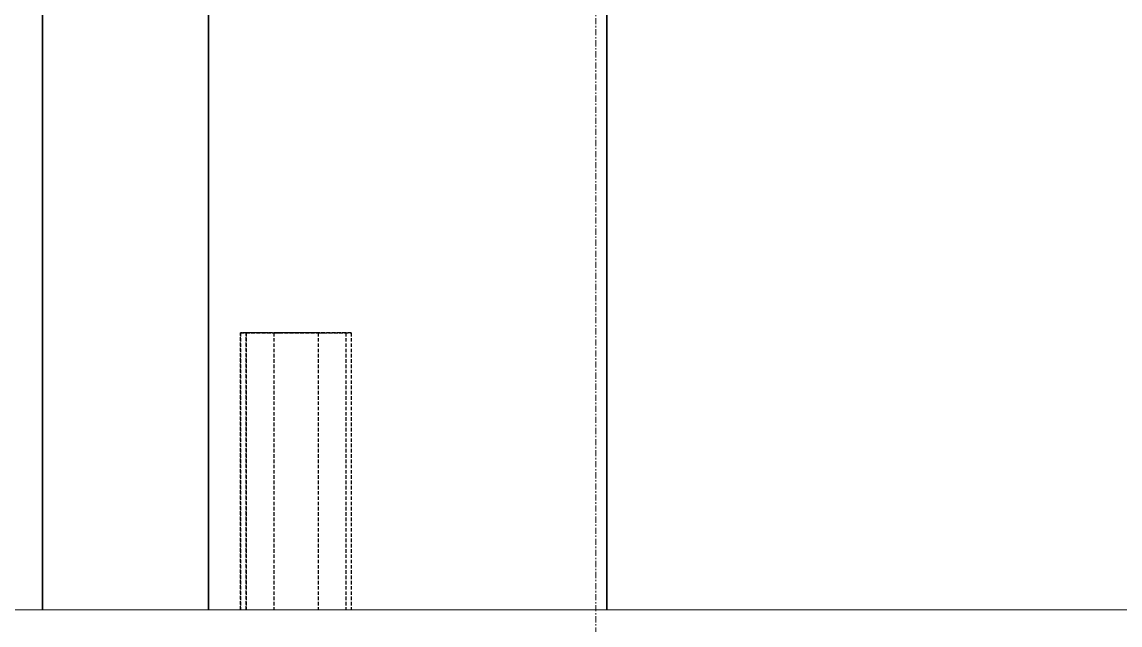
# Model space of a CAD drawing. Header units: millimetres. Extents: x -153298 to 620751, y -313239 to 250031.
# Drawn here: x 83086 to 84078, y -224259 to -223715 of the extents above; entities that cross this region are included whole.
import ezdxf

# ---------------------------------------------------------------- set-up
doc = ezdxf.new("R2010")
doc.units = ezdxf.units.MM
doc.linetypes.add('- SOM Dash 1_8_', pattern=[4.7625, 3.175, -1.5875])
doc.linetypes.add('DPA_Grid _ Level 100', pattern=[10, 5.5, -1.6, 1.3, -1.6])
doc.layers.add('000 - EXISTING_CANOPY_MAIN_COLOR_1', color=7, linetype='Continuous')
for name, color, linetype, lineweight in [('A-DOOR-E', 7, 'Continuous', 25), ('A-DOOR-HDLN', 7, 'Continuous', 9), ('A-FLOR-HRAL', 7, 'Continuous', 25), ('A-GLAZ-CURT', 7, 'Continuous', 9), ('A-GLAZ-CWMG', 7, 'Continuous', 35), ('I-WALL-E', 7, 'Continuous', 35), ('S-GRID', 7, 'Continuous', 0), ('WALL-E', 7, 'Continuous', 35)]:
    doc.layers.add(name, color=color, linetype=linetype, lineweight=lineweight)

# ---------------------------------------------------------------- blocks, each defined once
blk = doc.blocks.new('Top Rail Type - Top Rail_Internal_-6650361-2150-01 ENTRANCE 1 ELEVATION 4')
at = {"layer": '000 - EXISTING_CANOPY_MAIN_COLOR_1', "color": 7, "lineweight": 9}
for p, q in [((17880.5, 103650), (12627.02, 103650)), ((12677.02, 103650), (17830.5, 103650))]:
    blk.add_line(p, q, dxfattribs=at)
blk = doc.blocks.new('System Panel - DPA-AR_SP_Glass Panel 19mm-17713062-2150-01 ENTRANCE 1 ELEVATION 4')
at = {"layer": 'A-GLAZ-CURT', "color": 7}
for p, q in [((15902.02, 103650), (15902.02, 107540)), ((15902.02, 107540), (15902.02, 103650))]:
    blk.add_line(p, q, dxfattribs=at)
blk = doc.blocks.new('System Panel - DPA-AR_SP_Glass Panel 19mm-17713069-2150-01 ENTRANCE 1 ELEVATION 4')
at = {"layer": 'A-GLAZ-CURT', "color": 7}
for p, q in [((15902.02, 103650), (15902.02, 107540)), ((15902.02, 107540), (15902.02, 103650))]:
    blk.add_line(p, q, dxfattribs=at)
blk = doc.blocks.new('Rectangular Mullion - DPA_AR_Glass Lift Rev B-17712989-2150-01 ENTRANCE 1 ELEVATION 4')
at = {"layer": 'A-GLAZ-CWMG', "color": 7}
blk.add_line((15902.02, 107540), (15902.02, 103650), dxfattribs=at)
blk.add_line((15902.02, 107540), (15902.02, 103650), dxfattribs=at)
blk = doc.blocks.new('System Panel - DPA-AR_SP_Glass Panel 19mm-17713070-2150-01 ENTRANCE 1 ELEVATION 4')
at = {"layer": 'A-GLAZ-CURT', "color": 7}
for p, q in [((15902.02, 103650), (15902.02, 107540)), ((15902.02, 107540), (15902.02, 103650))]:
    blk.add_line(p, q, dxfattribs=at)
blk = doc.blocks.new('Rectangular Mullion - DPA-AR_Rectangular_Mullion_Bottom_Right _Flip-17713078-2150-01 ENTRANCE 1 ELEVATION 4')
at = {"layer": 'A-GLAZ-CWMG', "color": 7}
for p, q in [((15902.02, 103650), (15902.02, 105650)), ((15902.02, 105650), (15902.02, 103650)), ((15752.02, 105450.03), (15752.02, 103650)), ((15752.02, 105450.03), (15752.02, 103650))]:
    blk.add_line(p, q, dxfattribs=at)
blk = doc.blocks.new('Rectangular Mullion - DPA-AR_Rectangular_Mullion_Bottom_Left _Flip-17713079-2150-01 ENTRANCE 1 ELEVATION 4')
at = {"layer": 'A-GLAZ-CWMG', "color": 7}
for p, q in [((15902.02, 105650), (15902.02, 103650)), ((15902.02, 103650), (15902.02, 105650)), ((15752.02, 103650), (15752.02, 105450.03)), ((15752.02, 103650), (15752.02, 105450.03))]:
    blk.add_line(p, q, dxfattribs=at)
blk = doc.blocks.new('DPA-STOP LOG-SIDE-GLASS LIFT - SIDE POST-17713085-2150-01 ENTRANCE 1 ELEVATION 4')
at = {"layer": '000 - EXISTING_CANOPY_MAIN_COLOR_1', "color": 7, "linetype": '- SOM Dash 1_8_'}
for p, q in [((15936.02, 103900), (15959.93, 103900)), ((15959.93, 103900), (15936.02, 103900)), ((15936.02, 103650), (15936.02, 103900)), ((15936.02, 103900), (15936.02, 103650)), ((15961.02, 103900), (16001.02, 103900)), ((16001.02, 103900), (15961.02, 103900)), ((15961.02, 103900), (15961.02, 103650)), ((15961.02, 103900), (15961.02, 103650)), ((15961.02, 103900), (15961.02, 103650)), ((15961.02, 103900), (15961.02, 103650)), ((16001.02, 103900), (16026.02, 103900)), ((16026.02, 103900), (16001.02, 103900)), ((16001.02, 103900), (16001.02, 103650)), ((16001.02, 103900), (16001.02, 103650)), ((16001.02, 103900), (16001.02, 103650)), ((16001.02, 103900), (16001.02, 103650)), ((16026.02, 103900), (16026.02, 103650)), ((16026.02, 103900), (16026.02, 103650))]:
    blk.add_line(p, q, dxfattribs=at)
blk = doc.blocks.new('DPA-STOP LOG-CORNER-GLASS LIFT - CORNER-17713086-2150-01 ENTRANCE 1 ELEVATION 4')
at = {"layer": '000 - EXISTING_CANOPY_MAIN_COLOR_1', "color": 7, "linetype": '- SOM Dash 1_8_'}
for p, q in [((15931.02, 103900), (15966.02, 103900)), ((16031.02, 103900), (15931.02, 103900)), ((15931.02, 103900), (15956.02, 103900)), ((15956.02, 103900), (15931.02, 103900)), ((15931.02, 103650), (15931.02, 103900)), ((15931.02, 103900), (15931.02, 103650)), ((15931.02, 103900), (15931.02, 103650)), ((15931.02, 103900), (15931.02, 103650)), ((15966.02, 103900), (16006.02, 103900)), ((16006.02, 103900), (16031.02, 103900)), ((16031.02, 103900), (16031.02, 103650)), ((16031.02, 103900), (16031.02, 103650))]:
    blk.add_line(p, q, dxfattribs=at)
blk = doc.blocks.new('DPA-STOP LOG-SIDE-GLASS LIFT - SIDE POST-V326-2150-01 ENTRANCE 1 ELEVATION 4')
at = {"layer": 'A-DOOR-HDLN', "color": 7, "linetype": '- SOM Dash 1_8_'}
for p, q in [((15936.02, 103900), (15961.02, 103900)), ((15959.93, 103900), (15936.02, 103900)), ((15936.02, 103650), (15936.02, 103900)), ((15936.02, 103900), (15936.02, 103650)), ((15961.02, 103900), (16001.02, 103900)), ((16001.02, 103900), (15961.02, 103900)), ((15961.02, 103900), (15961.02, 103650)), ((15961.02, 103900), (15961.02, 103650)), ((15961.02, 103900), (15961.02, 103650)), ((15961.02, 103900), (15961.02, 103650)), ((16001.02, 103900), (16026.02, 103900)), ((16026.02, 103900), (16001.02, 103900)), ((16001.02, 103900), (16001.02, 103650)), ((16001.02, 103900), (16001.02, 103650)), ((16001.02, 103900), (16001.02, 103650)), ((16001.02, 103900), (16001.02, 103650)), ((16026.02, 103900), (16026.02, 103650)), ((16026.02, 103900), (16026.02, 103650))]:
    blk.add_line(p, q, dxfattribs=at)

msp = doc.modelspace()

# ---------------------------------------------------------------- linework, layer by layer
at = {"layer": 'I-WALL-E', "color": 7}
msp.add_line((83614.6466, -224245.1981), (83614.6466, -222395.1981), dxfattribs=at)
at = {"layer": 'S-GRID', "color": 7, "linetype": 'DPA_Grid _ Level 100'}
msp.add_line((83604.6437, -229056.5534), (83604.6437, -208295.861), dxfattribs=at)
at = {"layer": 'WALL-E', "color": 7}
for p, q in [((83614.6466, -223945.1981), (83614.6466, -222395.1981)), ((83614.6466, -222395.1981), (83614.6466, -224245.1981)), ((83614.6466, -224245.1981), (83614.6466, -222395.1981)), ((83614.6466, -224245.1981), (83614.6466, -222395.1981)), ((83614.6466, -222395.1981), (83614.6466, -224245.1981))]:
    msp.add_line(p, q, dxfattribs=at)

# ---------------------------------------------------------------- block references
at = {"layer": 'A-DOOR-E', "color": 7, "linetype": '- SOM Dash 1_8_'}
for name in ['DPA-STOP LOG-CORNER-GLASS LIFT - CORNER-17713086-2150-01 ENTRANCE 1 ELEVATION 4', 'DPA-STOP LOG-SIDE-GLASS LIFT - SIDE POST-17713085-2150-01 ENTRANCE 1 ELEVATION 4', 'DPA-STOP LOG-SIDE-GLASS LIFT - SIDE POST-17713085-2150-01 ENTRANCE 1 ELEVATION 4', 'DPA-STOP LOG-SIDE-GLASS LIFT - SIDE POST-17713085-2150-01 ENTRANCE 1 ELEVATION 4', 'DPA-STOP LOG-SIDE-GLASS LIFT - SIDE POST-V326-2150-01 ENTRANCE 1 ELEVATION 4']:
    msp.add_blockref(name, (67352.626, -327895.1981), dxfattribs=at)
at = {"layer": 'A-FLOR-HRAL', "color": 7, "lineweight": 9}
msp.add_blockref('Top Rail Type - Top Rail_Internal_-6650361-2150-01 ENTRANCE 1 ELEVATION 4', (67352.626, -327895.1981), dxfattribs=at)
at = {"layer": 'A-GLAZ-CURT', "color": 7}
for name in ['System Panel - DPA-AR_SP_Glass Panel 19mm-17713062-2150-01 ENTRANCE 1 ELEVATION 4', 'System Panel - DPA-AR_SP_Glass Panel 19mm-17713069-2150-01 ENTRANCE 1 ELEVATION 4', 'System Panel - DPA-AR_SP_Glass Panel 19mm-17713069-2150-01 ENTRANCE 1 ELEVATION 4', 'System Panel - DPA-AR_SP_Glass Panel 19mm-17713070-2150-01 ENTRANCE 1 ELEVATION 4']:
    msp.add_blockref(name, (67352.626, -327895.1981), dxfattribs=at)
at = {"layer": 'A-GLAZ-CWMG', "color": 7}
for name in ['Rectangular Mullion - DPA_AR_Glass Lift Rev B-17712989-2150-01 ENTRANCE 1 ELEVATION 4', 'Rectangular Mullion - DPA_AR_Glass Lift Rev B-17712989-2150-01 ENTRANCE 1 ELEVATION 4', 'Rectangular Mullion - DPA_AR_Glass Lift Rev B-17712989-2150-01 ENTRANCE 1 ELEVATION 4', 'Rectangular Mullion - DPA-AR_Rectangular_Mullion_Bottom_Right _Flip-17713078-2150-01 ENTRANCE 1 ELEVATION 4', 'Rectangular Mullion - DPA-AR_Rectangular_Mullion_Bottom_Left _Flip-17713079-2150-01 ENTRANCE 1 ELEVATION 4']:
    msp.add_blockref(name, (67352.626, -327895.1981), dxfattribs=at)

doc.saveas('drawing.dxf')
